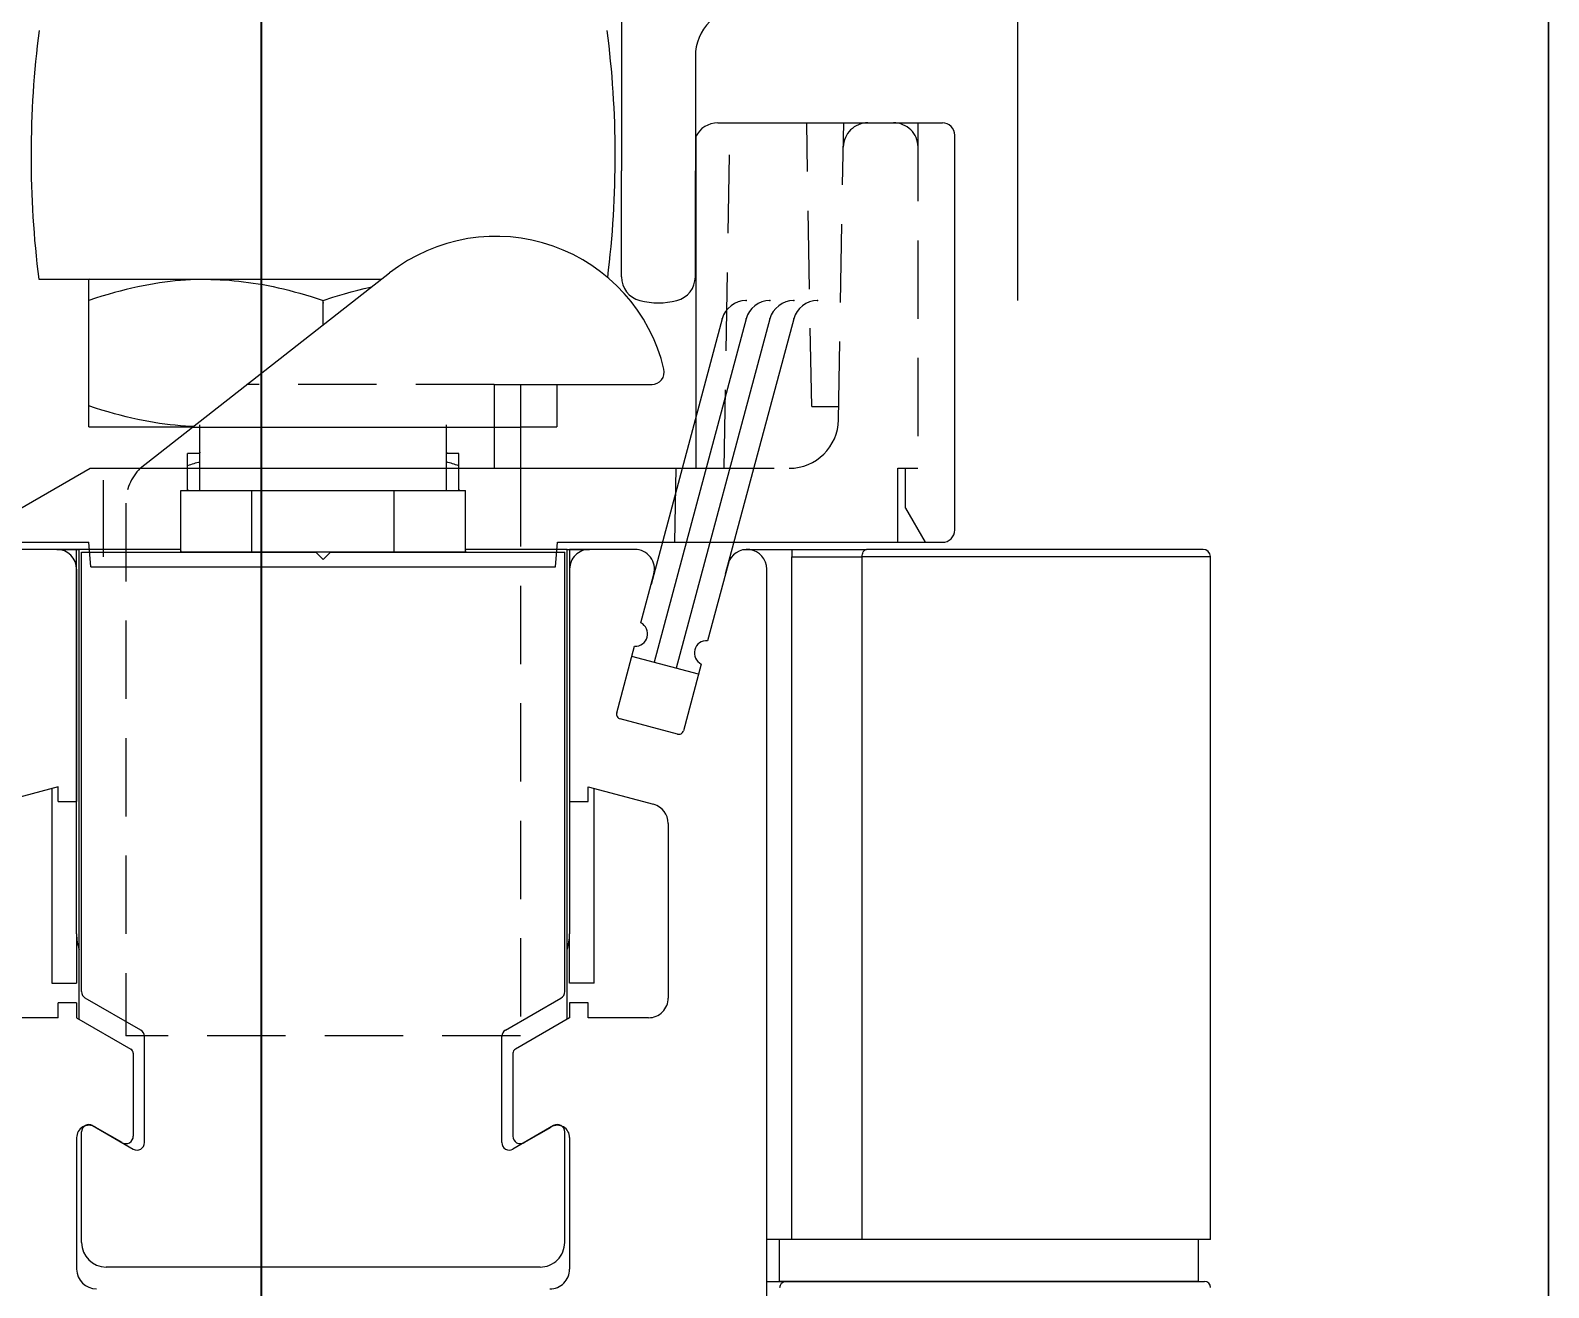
# Model space of a CAD drawing. Header units: millimetres. Extents: x 54215 to 67697, y 23496 to 56611.
# Drawn here: x 59077.95 to 59084.1, y 28720.01 to 28725.1 of the extents above; entities that cross this region are included whole.
import ezdxf

# ---------------------------------------------------------------- set-up
doc = ezdxf.new("R2010")
doc.units = ezdxf.units.MM
for name, pattern in [('DASHED', [19.05, 12.7, -6.35]), ('HIDDEN', [0.375, 0.25, -0.125]), ('MCLT_DSH1', [0.075, 0.04, -0.035])]:
    doc.linetypes.add(name, pattern=pattern)
doc.layers.add('- 0.25', color=43, linetype='Continuous', lineweight=25)
doc.layers.add('taş', color=253, linetype='Continuous', lineweight=40)
doc.layers.add('LEGNO', color=3, linetype='Continuous')
doc.layers.add('Object', color=7, linetype='Continuous')

# ---------------------------------------------------------------- blocks, each defined once
blk = doc.blocks.new('Stopper')
blk.add_line((-0.3706, 0), (0.3706, 0))
at = {"layer": 'Object', "color": 7, "linetype": 'Continuous'}
for p, q in [((0.6299, 0.7086), (0.9882, 0.7086)), ((0.5945, 0.6864), (0.5945, 0.1575)), ((1.0079, 0.059), (1.0079, 0.689)), ((-0.292, 0.1575), (0.1059, 0.4691)), ((0.2728, 0.2913), (0.5249, 0.2913)), ((0.2728, 0.2913), (0.2728, 0.1575)), ((0.315, 0.2913), (0.315, 0.1575)), ((-0.5079, 0.0787), (-0.3715, 0.1575)), ((-0.3715, 0.1575), (0.5945, 0.1575)), ((0.561, 0.0394), (0.5631, 0.1575)), ((-0.3504, 0.0161), (-0.3504, 0.1386)), ((-0.5079, 0.0394), (-0.5079, 0.0787)), ((-0.5079, 0.0394), (-0.374, 0.0394)), ((-0.3706, 0), (-0.374, 0.0394)), ((0.3706, 0), (0.374, 0.0394)), ((0.374, 0.0394), (0.9882, 0.0394))]:
    blk.add_line(p, q, dxfattribs=at)
at = {"layer": 'Object', "color": 7, "linetype": 'HIDDEN', "ltscale": 0.5}
for p, q in [((0.64, 0.1575), (0.6496, 0.7086)), ((0.7796, 0.2559), (0.7717, 0.7086)), ((0.8224, 0.2348), (0.8307, 0.7086)), ((0.9488, 0.7086), (0.9488, 0.1575)), ((0.2728, 0.2913), (-0.1216, 0.2913)), ((0.315, 0.1575), (0.315, -0.748)), ((0.5945, 0.1575), (0.7437, 0.1575)), ((0.9173, 0.0394), (0.9173, 0.1575)), ((0.9173, 0.1575), (0.9488, 0.1575)), ((0.9291, 0.0939), (0.9291, 0.1575)), ((-0.315, 0.1019), (-0.315, -0.748)), ((0.9291, 0.0939), (0.9606, 0.0394)), ((0.315, -0.748), (-0.315, -0.748))]:
    blk.add_line(p, q, dxfattribs=at)
at = {"layer": 'Object', "color": 7, "linetype": 'DASHED'}
blk.add_line((0.7796, 0.2559), (0.8228, 0.2559), dxfattribs=at)
at = {"layer": 'Object', "color": 7, "linetype": 'Continuous'}
for centre, radius, start, end in [((0.6299, 0.6693), 0.0394, 90, 154.1853), ((0.9882, 0.689), 0.0197, 0, 90), ((0.2756, 0.252), 0.2756, 13.3422, 128), ((0.5246, 0.311), 0.0197, 270, 13.3422), ((0.9882, 0.059), 0.0197, 270, 0)]:
    blk.add_arc(centre, radius, start, end, dxfattribs=at)
at = {"layer": 'Object', "color": 7, "linetype": 'HIDDEN', "ltscale": 0.5}
for centre, radius, start, end in [((0.8694, 0.6693), 0.0394, 90, 179), ((0.9101, 0.6693), 0.0394, 1, 90), ((0.7437, 0.2362), 0.0787, 270, 359)]:
    blk.add_arc(centre, radius, start, end, dxfattribs=at)
at = {"layer": 'Object', "color": 7, "linetype": 'MCLT_DSH1'}
blk.add_arc((-0.2362, 0.1019), 0.0787, 135.105, 180, dxfattribs=at)

msp = doc.modelspace()

# ---------------------------------------------------------------- linework, layer by layer
at = {"layer": '- 0.25'}
msp.add_line((59084.104, 28733.2154), (59084.104, 28616.3788), dxfattribs=at)
msp.add_line((59084.104, 28733.2154), (59084.104, 28616.3788), dxfattribs=at)
for p, q in [((59084.104, 28616.3788), (59084.104, 28794.7154)), ((59081.9521, 28724.0094), (59081.9521, 28727.0094))]:
    msp.add_line(p, q)
at = {"layer": 'LEGNO'}
for p, q in [((59080.3458, 28725.783), (59080.3458, 28724.5347)), ((59080.6455, 28724.999), (59080.6455, 28724.5347)), ((59080.3458, 28724.1062), (59080.3458, 28724.5347)), ((59080.6455, 28724.1062), (59080.6455, 28724.5347)), ((59077.9843, 28724.096), (59079.3736, 28724.096)), ((59078.1894, 28724.096), (59078.1878, 28724.0951)), ((59078.1878, 28724.0103), (59078.1878, 28724.0951)), ((59078.1878, 28723.5823), (59078.1878, 28724.0103)), ((59079.1369, 28723.9111), (59079.1369, 28724.0103)), ((59080.7545, 28723.9353), (59080.466, 28722.8587)), ((59080.8512, 28723.9353), (59080.4783, 28722.5437)), ((59080.9478, 28723.9353), (59080.5684, 28722.5196)), ((59081.0444, 28723.9353), (59080.767, 28722.9001)), ((59080.086, 28723.4975), (59080.086, 28723.6697)), ((59078.1878, 28723.4975), (59078.1878, 28723.5823)), ((59078.1894, 28723.4966), (59078.1878, 28723.4975)), ((59078.6084, 28723.4966), (59078.1894, 28723.4966)), ((59078.6084, 28723.4966), (59079.9369, 28723.4966)), ((59078.6374, 28723.2391), (59078.6374, 28723.5061)), ((59079.6364, 28723.2391), (59079.6364, 28723.5061)), ((59080.0844, 28723.4966), (59079.9369, 28723.4966)), ((59078.5874, 28723.3399), (59078.5874, 28723.3889)), ((59078.6375, 28723.3889), (59078.5874, 28723.3889)), ((59079.6864, 28723.3889), (59079.6363, 28723.3889)), ((59079.6864, 28723.3399), (59079.6864, 28723.3889)), ((59078.5874, 28723.2391), (59078.5874, 28723.3399)), ((59079.6864, 28723.2391), (59079.6864, 28723.3399)), ((59078.5601, 28722.9893), (59078.5601, 28723.2391)), ((59078.5601, 28723.2391), (59079.7137, 28723.2391)), ((59078.8485, 28722.9893), (59078.8485, 28723.2391)), ((59079.4253, 28722.9893), (59079.4253, 28723.2391)), ((59079.7137, 28722.9893), (59079.7137, 28723.2391)), ((59078.0579, 28723.0008), (59077.8736, 28723.0008)), ((59078.0879, 28723.0008), (59078.0379, 28723.0008)), ((59078.0579, 28723.0008), (59078.1478, 28723.0008)), ((59078.1378, 28723.0008), (59078.0879, 28723.0008)), ((59078.1478, 28723.0008), (59078.1378, 28723.0008)), ((59078.1378, 28721.4423), (59078.1378, 28723.0008)), ((59078.5601, 28723.0008), (59078.1478, 28723.0008)), ((59078.1478, 28721.0968), (59078.1478, 28723.0008)), ((59078.1578, 28721.2083), (59078.1578, 28722.9893)), ((59078.1578, 28722.9893), (59079.1069, 28722.9893)), ((59079.7137, 28722.9893), (59078.5601, 28722.9893)), ((59079.1069, 28722.9893), (59079.1369, 28722.9593)), ((59079.1669, 28722.9893), (59079.1369, 28722.9593)), ((59079.1669, 28722.9893), (59080.116, 28722.9893)), ((59080.126, 28723.0008), (59079.7137, 28723.0008)), ((59080.116, 28721.2083), (59080.116, 28722.9893)), ((59080.126, 28723.0008), (59080.2159, 28723.0008)), ((59080.126, 28723.0008), (59080.136, 28723.0008)), ((59080.126, 28721.0968), (59080.126, 28723.0008)), ((59080.1859, 28723.0008), (59080.136, 28723.0008)), ((59080.136, 28723.0008), (59080.136, 28722.9231)), ((59080.2359, 28723.0008), (59080.1859, 28723.0008)), ((59080.4002, 28723.0008), (59080.2159, 28723.0008)), ((59080.8387, 28722.9992), (59080.8392, 28723.0008)), ((59080.8392, 28723.0008), (59081.0367, 28723.0008)), ((59081.0367, 28723.0008), (59081.3387, 28723.0008)), ((59081.0367, 28723.0008), (59081.0367, 28722.9709)), ((59082.7036, 28723.0008), (59081.3387, 28723.0008)), ((59081.4598, 28723.0008), (59081.4076, 28723.0008)), ((59082.2612, 28723.0008), (59081.4598, 28723.0008)), ((59080.7781, 28722.9416), (59080.6948, 28722.6308)), ((59081.0367, 28722.9709), (59081.3216, 28722.9709)), ((59081.0367, 28720.2035), (59081.0367, 28722.9709)), ((59081.3216, 28720.2035), (59081.3216, 28722.9709)), ((59082.7335, 28722.9709), (59081.3216, 28722.9709)), ((59082.7335, 28720.2035), (59082.7335, 28722.9709)), ((59078.1378, 28722.9209), (59078.1378, 28721.9788)), ((59080.136, 28722.9209), (59080.136, 28721.9788)), ((59080.4246, 28722.7032), (59080.4774, 28722.9002)), ((59080.9352, 28718.4851), (59080.9352, 28722.9209)), ((59080.3269, 28722.3385), (59080.3993, 28722.6087)), ((59080.6584, 28722.4947), (59080.388, 28722.5671)), ((59080.6695, 28722.5363), (59080.5971, 28722.2661)), ((59080.5726, 28722.252), (59080.341, 28722.314)), ((59078.0629, 28722.0387), (59077.7974, 28721.9676)), ((59078.0379, 28722.032), (59078.0379, 28721.2425)), ((59078.0629, 28721.9788), (59078.0629, 28722.0387)), ((59080.2109, 28721.9788), (59080.2109, 28722.0387)), ((59080.2109, 28722.0387), (59080.4763, 28721.9676)), ((59080.2359, 28721.2425), (59080.2359, 28722.032)), ((59078.0629, 28721.9788), (59078.1378, 28721.9788)), ((59080.136, 28721.9788), (59080.2109, 28721.9788)), ((59080.136, 28721.9788), (59080.136, 28721.4423)), ((59080.5356, 28721.8904), (59080.5356, 28721.1825)), ((59078.1378, 28721.4423), (59078.1378, 28721.2425)), ((59080.136, 28721.2425), (59080.136, 28721.4423)), ((59078.0379, 28721.2425), (59078.1378, 28721.2425)), ((59080.2359, 28721.2425), (59080.136, 28721.2425)), ((59078.1378, 28721.1626), (59078.0629, 28721.1626)), ((59078.0629, 28721.1026), (59078.0629, 28721.1626)), ((59078.1378, 28721.1626), (59078.1378, 28721.1026)), ((59078.3976, 28721.0526), (59078.1728, 28721.1823)), ((59079.8762, 28721.0526), (59080.101, 28721.1823)), ((59080.2109, 28721.1626), (59080.136, 28721.1626)), ((59080.136, 28721.1626), (59080.136, 28721.1026)), ((59080.2109, 28721.1026), (59080.2109, 28721.1626)), ((59078.0629, 28721.1026), (59077.8181, 28721.1026)), ((59078.1378, 28721.1026), (59078.3576, 28720.9757)), ((59080.136, 28721.1026), (59079.9162, 28720.9757)), ((59080.4557, 28721.1026), (59080.2109, 28721.1026)), ((59078.4126, 28720.5963), (59078.4126, 28721.0266)), ((59079.8612, 28720.5963), (59079.8612, 28721.0266)), ((59078.3676, 28720.9584), (59078.3676, 28720.6222)), ((59079.9062, 28720.9584), (59079.9062, 28720.6222)), ((59078.2028, 28720.6655), (59078.3676, 28720.5703)), ((59078.3227, 28720.5963), (59078.2128, 28720.6597)), ((59080.071, 28720.6655), (59079.9062, 28720.5703)), ((59079.9511, 28720.5963), (59080.061, 28720.6597)), ((59078.1378, 28720.6165), (59078.1378, 28720.0836)), ((59078.1578, 28720.1919), (59078.1578, 28720.6395)), ((59080.116, 28720.1919), (59080.116, 28720.6395)), ((59080.136, 28720.6165), (59080.136, 28720.0836)), ((59081.0367, 28720.2035), (59080.9352, 28720.2035)), ((59080.9852, 28720.2035), (59080.9852, 28720.0336)), ((59081.3216, 28720.2035), (59081.0367, 28720.2035)), ((59082.7335, 28720.2035), (59081.3216, 28720.2035)), ((59082.6836, 28720.2035), (59082.6836, 28720.0336)), ((59080.0161, 28720.092), (59078.2577, 28720.092)), ((59080.9352, 28720.0336), (59081.012, 28720.0336)), ((59081.0891, 28720.0336), (59080.9852, 28720.0336)), ((59081.012, 28720.0336), (59082.7086, 28720.0336)), ((59082.6836, 28720.0336), (59081.0891, 28720.0336))]:
    msp.add_line(p, q, dxfattribs=at)
for points in [[(59078.6817, 28724.095), (59078.6612, 28724.0951), (59078.6408, 28724.0949), (59078.6202, 28724.0944), (59078.5997, 28724.0935), (59078.579, 28724.0923), (59078.5583, 28724.0907), (59078.5373, 28724.0888), (59078.5164, 28724.0865), (59078.4951, 28724.0839), (59078.4738, 28724.0809), (59078.452, 28724.0774), (59078.4302, 28724.0737), (59078.4077, 28724.0694), (59078.3854, 28724.0648), (59078.3622, 28724.0597), (59078.339, 28724.0542), (59078.3149, 28724.0482), (59078.2909, 28724.0418), (59078.2657, 28724.0346), (59078.2406, 28724.0272), (59078.2141, 28724.0189), (59078.1878, 28724.0103)], [(59078.6817, 28724.095), (59078.7005, 28724.0945), (59078.7193, 28724.0938), (59078.7382, 28724.0928), (59078.757, 28724.0915), (59078.7761, 28724.0899), (59078.7952, 28724.088), (59078.8145, 28724.0858), (59078.8339, 28724.0833), (59078.8536, 28724.0805), (59078.8733, 28724.0774), (59078.8935, 28724.0739), (59078.9136, 28724.0701), (59078.9344, 28724.0659), (59078.9551, 28724.0614), (59078.9765, 28724.0564), (59078.9979, 28724.0512), (59079.0201, 28724.0454), (59079.0423, 28724.0394), (59079.0654, 28724.0328), (59079.0885, 28724.0258), (59079.1124, 28724.0183), (59079.1369, 28724.0103)], [(59079.1369, 28724.0103), (59079.1758, 28724.0228), (59079.1953, 28724.0289), (59079.2229, 28724.037), (59079.2506, 28724.0446), (59079.2769, 28724.0515), (59079.3033, 28724.0579), (59079.3286, 28724.0636), (59079.3334, 28724.0646)], [(59078.611, 28723.4986), (59078.5997, 28723.4991), (59078.579, 28723.5003), (59078.5583, 28723.5019), (59078.5373, 28723.5038), (59078.5164, 28723.5061), (59078.4951, 28723.5087), (59078.4738, 28723.5117), (59078.452, 28723.5152), (59078.4302, 28723.519), (59078.4077, 28723.5232), (59078.3854, 28723.5278), (59078.3622, 28723.5329), (59078.339, 28723.5384), (59078.3149, 28723.5444), (59078.2909, 28723.5509), (59078.2657, 28723.558), (59078.2406, 28723.5654), (59078.2145, 28723.5736), (59078.1878, 28723.5823)], [(59081.3216, 28722.9709), (59081.3218, 28722.9762), (59081.3227, 28722.9814), (59081.324, 28722.9862), (59081.3258, 28722.9906), (59081.328, 28722.9943), (59081.3299, 28722.9966), (59081.3319, 28722.9984), (59081.3341, 28722.9998), (59081.3364, 28723.0006), (59081.3387, 28723.0008)]]:
    msp.add_lwpolyline(points, dxfattribs=at)
for centre, radius, start, end in [((59080.8453, 28724.999), 0.1998, 90, 180.00001), ((59081.9493, 28724.5956), 3.9963, 172.68169, 187.18076), ((59076.3245, 28724.5956), 3.9963, 352.91944, 7.31831), ((59080.4457, 28724.1062), 0.0999, 180.00001, 255.52249), ((59080.5456, 28724.1062), 0.0999, 284.47752, 0.00001), ((59080.4956, 28724.2996), 0.2997, 255.52249, 284.47752), ((59080.8511, 28723.9094), 0.1, 90, 165.00168), ((59080.9477, 28723.9094), 0.1, 90, 164.9983), ((59081.0443, 28723.9094), 0.1, 90, 164.9983), ((59081.141, 28723.9094), 0.1, 90, 164.99808), ((59078.9612, 28722.2211), 1.1795, 105.93457, 108.47493), ((59079.3126, 28722.2211), 1.1795, 71.52506, 74.06543), ((59078.0579, 28722.9209), 0.0799, 0, 90), ((59080.2159, 28722.9209), 0.0799, 90, 180.00001), ((59080.4002, 28722.9209), 0.0799, 345.00001, 89.99999), ((59080.8553, 28722.9209), 0.0799, 0, 164.99999), ((59082.7034, 28722.9707), 0.0302, 2.13086, 89.6825), ((59080.4023, 28722.6586), 0.05, 266.53696, 63.46304), ((59080.6918, 28722.581), 0.05, 86.53696, 243.46305), ((59080.3462, 28722.3333), 0.02, 164.99999, 255), ((59080.5778, 28722.2713), 0.02, 255, 345.00001), ((59080.4557, 28721.8904), 0.0799, 0.00001, 74.99999), ((59078.3376, 28721.4423), 0.1998, 180.00001, 198.31598), ((59079.9361, 28721.4423), 0.1998, 341.6833, 0.00001), ((59078.1878, 28721.2083), 0.03, 180.00001, 240.00001), ((59080.086, 28721.2083), 0.03, 300, 0.00001), ((59080.4557, 28721.1825), 0.0799, 270, 0.00001), ((59078.3826, 28721.0266), 0.03, 0.00001, 60), ((59079.8912, 28721.0266), 0.03, 120, 180.00001), ((59078.3476, 28720.9584), 0.02, 0, 60), ((59079.9262, 28720.9584), 0.02, 120, 180.00001), ((59078.1878, 28720.6165), 0.05, 60, 180.00001), ((59078.1878, 28720.6395), 0.03, 60, 180.00001), ((59080.086, 28720.6165), 0.05, 0, 120), ((59080.086, 28720.6395), 0.03, 0, 120), ((59078.3376, 28720.6222), 0.03, 240.00001, 0.00001), ((59078.3826, 28720.5963), 0.03, 240.00001, 0.00001), ((59079.8912, 28720.5963), 0.03, 180.00001, 300), ((59079.9361, 28720.6222), 0.03, 180.00001, 300), ((59078.2577, 28720.1919), 0.0999, 180.00001, 270), ((59080.0161, 28720.1919), 0.0999, 270, 0.00001), ((59078.2178, 28720.0836), 0.0799, 180.00001, 270), ((59080.056, 28720.0836), 0.0799, 270, 0.00001), ((59082.7086, 28720.0086), 0.025, 1.8, 88.2)]:
    msp.add_arc(centre, radius, start, end, dxfattribs=at)
at = {"layer": 'LEGNO', "extrusion": (0, 0, -1)}
msp.add_ellipse((59081.012, 28720.0086), major_axis=(0, 0.025), ratio=0.940683, start_param=-1.570796, end_param=0, dxfattribs=at)
at = {"layer": 'LEGNO'}
for p in [(59079.1369, 28723.9999), (59079.1369, 28723.9999), (59080.8511, 28724.0094), (59080.9477, 28724.0094), (59081.0443, 28724.0094), (59081.141, 28724.0094), (59080.7545, 28723.9353), (59080.7545, 28723.9353), (59080.8511, 28723.9353), (59080.8512, 28723.9353), (59080.9477, 28723.9353), (59080.9478, 28723.9353), (59081.0444, 28723.9353), (59081.0444, 28723.9353), (59078.6373, 28723.394), (59079.6364, 28723.394), (59078.5873, 28723.2441), (59079.6863, 28723.2441), (59078.56, 28722.9943), (59079.7136, 28722.9943)]:
    msp.add_point(p, dxfattribs=at)
at = {"layer": 'taş', "color": 7}
msp.add_line((59078.8869, 28624.2866), (59078.8869, 28735.3974), dxfattribs=at)

# ---------------------------------------------------------------- block references
at = {"layer": 'LEGNO', "xscale": 2.539999999999962, "yscale": 2.539999999999962, "zscale": 2.539999999999962}
msp.add_blockref('Stopper', (59079.1369, 28722.9297), dxfattribs=at)

doc.saveas('drawing.dxf')
